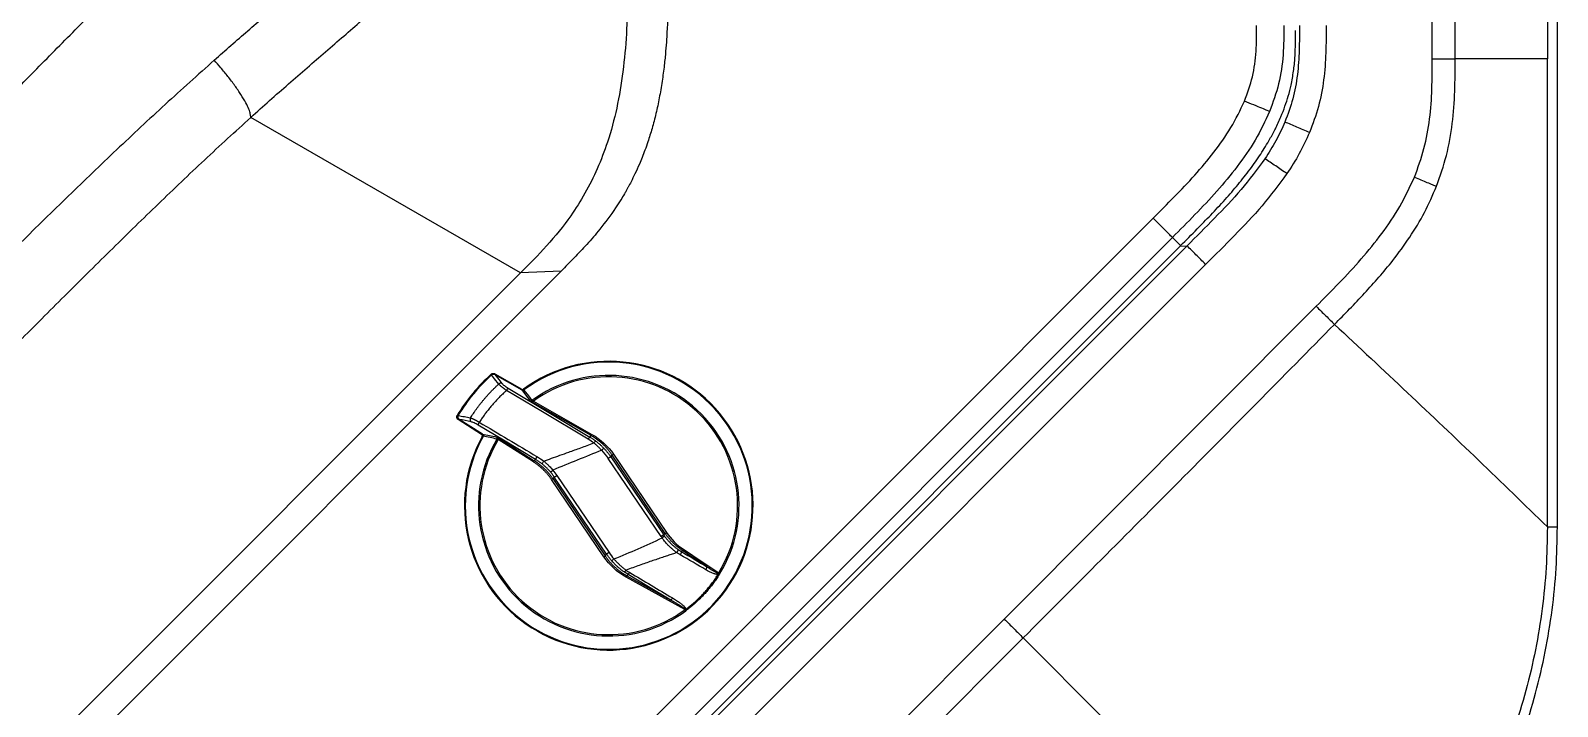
# Model space of a CAD drawing. Extents: x 1076 to 1148, y 508 to 635.
# Drawn here: x 1134.07 to 1148.09, y 553.8 to 560 of the extents above; entities that cross this region are included whole.
import ezdxf

# ---------------------------------------------------------------- set-up
doc = ezdxf.new("R2010")
doc.units = 0
doc.header["$MEASUREMENT"] = 0
doc.layers.add('1', color=4, linetype='Continuous')
doc.layers.add('BDIM_CYAN', color=4, linetype='Continuous')

# ---------------------------------------------------------------- blocks, each defined once
blk = doc.blocks.new('1774501 top')
at = {"layer": 'BDIM_CYAN'}
for p, q in [((-39.15, 12.12), (-39.1, 12.11)), ((-38.6, 12.75), (-31.3, 12.9)), ((-31.21, 12.76), (-38.46, 12.6)), ((-38.46, 12.61), (-31.21, 12.76)), ((-38.46, 12.61), (-38.46, 12.6)), ((-31.21, 12.76), (-31.21, 12.76)), ((-30.84, 12.97), (-30.88, 12.99)), ((-27.57, 11.92), (-11.9, 12.25)), ((-27.56, 11.56), (-27.57, 11.92)), ((-11.9, 11.9), (-27.56, 11.56)), ((-11.99, 11.46), (-11.9, 11.9)), ((-11.9, 11.9), (-11.9, 12.25)), ((-7.86, 10.89), (-8.04, 10.23)), ((-5.34, 10.51), (-5.19, 10.84)), ((-5.19, 10.84), (14.75, 1.54)), ((-5.45, 10.01), (-5.74, 9.39)), ((14.18, 0.1), (-5.74, 9.39)), ((-5.45, 10.01), (-5.34, 10.51)), ((-5.45, 10.01), (14.48, 0.73)), ((14.6, 1.22), (-5.34, 10.51)), ((-40.98, 0.05), (-40.93, 0.05)), ((-30.04, 0), (-30.03, 0.35)), ((-30.03, 0.35), (-20.28, 0.09)), ((-20.29, -0.27), (-20.28, 0.09)), ((-20.18, 0.48), (-20.28, 0.09)), ((-15.67, -0.25), (-15.45, 0.4)), ((14.48, 0.73), (14.18, 0.1)), ((14.48, 0.73), (14.6, 1.22)), ((14.8, 0.58), (14.52, -0.05)), ((14.6, 1.22), (14.75, 1.54)), ((20.11, -0.15), (20.13, 0.2)), ((-33.96, -0.96), (-40.44, -0.78)), ((-40.26, -0.64), (-33.83, -0.81)), ((-40.26, -0.64), (-40.26, -0.65)), ((-33.83, -0.82), (-40.26, -0.65)), ((-33.83, -0.81), (-33.83, -0.82)), ((-33.44, -1.17), (-33.48, -1.17)), ((-20.29, -0.27), (-30.04, 0)), ((-14.59, -1.61), (-14.44, -1.29)), ((5.11, -10.8), (-14.59, -1.61)), ((-14.32, -0.8), (-14.44, -1.29)), ((-14.44, -1.29), (5.26, -10.48)), ((-14.32, -0.8), (-14.03, -0.17)), ((5.36, -9.97), (-14.32, -0.8)), ((-14.03, -0.17), (5.65, -9.35)), ((20.03, -0.48), (20.11, -0.15)), ((30.36, -0.29), (30.03, -0.29)), ((30.1, -0.66), (30.33, -0.67)), ((5.11, -10.8), (5.26, -10.48)), ((5.26, -10.48), (5.36, -9.97)), ((5.65, -9.35), (5.36, -9.97)), ((7.39, -10.03), (7.19, -10.68)), ((12.08, -11.46), (11.99, -11.85)), ((11.99, -11.85), (23.67, -11.46)), ((12.01, -12.2), (11.99, -11.85)), ((27.67, -11.68), (12.01, -12.2)), ((27.67, -11.68), (27.97, -11.81))]:
    blk.add_line(p, q, dxfattribs=at)
at = {"layer": 'BDIM_CYAN', "flags": 128}
for points in [[(-39.15, 12.12), (-39.2, 12.2), (-39.25, 12.26)], [(-36.58, 11.15), (-37.99, 11.69), (-39.1, 12.12)], [(-38.6, 12.75), (-38.54, 12.67), (-38.49, 12.61)], [(-38.46, 12.6), (-37.07, 12.07), (-35.98, 11.66)], [(-12.06, 10.83), (-24.48, 10.82), (-34.24, 10.81)], [(-34.17, 11.46), (-21.75, 11.46), (-11.99, 11.46)], [(-31.21, 12.76), (-31.26, 12.84), (-31.3, 12.9)], [(-28.25, 11.62), (-29.9, 12.26), (-31.2, 12.76)], [(-30.98, 13.12), (-30.92, 13.04), (-30.88, 12.99)], [(-30.85, 12.96), (-29.23, 12.34), (-27.95, 11.85)], [(-41.12, -0.08), (-41.04, -0.01), (-40.98, 0.05)], [(-20.18, 0.48), (-28.93, 0.49), (-35.8, 0.49)], [(20.13, 0.2), (25.68, -0.07), (30.03, -0.29)], [(-40.3, -0.65), (-40.38, -0.72), (-40.44, -0.78)], [(-33.96, -0.96), (-33.89, -0.88), (-33.83, -0.82)], [(-33.48, -1.17), (-33.56, -1.24), (-33.61, -1.3)], [(26.96, -0.49), (23.12, -0.3), (20.11, -0.15)], [(23.67, -11.46), (17.18, -11.46), (12.08, -11.46)], [(27.84, -11.41), (27.88, -11.42), (27.91, -11.44), (27.95, -11.45), (27.98, -11.47), (28.01, -11.48), (28.03, -11.49), (28.06, -11.5), (28.07, -11.5)]]:
    blk.add_lwpolyline(points, dxfattribs=at)
at = {"layer": 'BDIM_CYAN'}
for centre, radius, start, end in [((0, 0), 33.64, 182.2173, 157.0458), ((0, 0), 33.5, 182.0017, 157.1948), ((0, 0), 33.46, 182.0017, 157.1948), ((0, 0), 30.36, 359.4552, 157.0287), ((0, 0), 30.04, 359.4552, 156.6235), ((0, 0), 41.12, 162.6593, 180.1147), ((0, 0), 40.98, 162.7985, 179.9266), ((0, 0), 40.93, 162.7985, 179.9266), ((-39.06, 12.18), 0.0712, 185.9757, 235.9967), ((-38.48, 12.44), 0.17, 94.5662, 117.2715), ((-35.89, 10.95), 0.711, 97.2351, 163.5819), ((-32.2, 10.92), 2.04, 164.6426, 183.2972), ((-31.22, 12.75), 0.0179, 7.628, 32.3884), ((-30.76, 13.17), 0.225, 234.7682, 246.7159), ((-28.29, 11.98), 0.361, 277.0096, 338.5729), ((-10.12, 10.94), 1.94, 164.3578, 183.0438), ((-8.65, 10.64), 1.84, 156.7804, 176.7487), ((-40.9, -0.04), 0.0783, 113.7384, 164.4839), ((-37.43, 1.03), 0.727, 180.9627, 261.1906), ((-34.1, 1.06), 1.79, 175.4597, 198.4101), ((-30.73, -0.07), 0.372, 2.3107, 81.3383), ((-18.35, 1.07), 1.92, 174.9685, 197.8879), ((-16.62, 0.76), 1.78, 167.8235, 192.3805), ((-40.28, -0.49), 0.152, 241.5589, 264.7685), ((-33.83, -0.81), 0.0141, 307.3889, 343.301), ((-33.43, -1.21), 0.0771, 97.0905, 135.3962), ((0, 0), 30.36, 180.1062, 337.1155), ((0, 0), 30.04, 180.0029, 337.1155), ((18.03, -1), 1.21, 347.8874, 26.8875), ((18.95, -1.08), 1.24, 351.4291, 29.427), ((25.97, -1.07), 1.14, 352.6551, 30.4681), ((29.95, -1.15), 0.764, 59.1347, 84.6235), ((9.96, -10.82), 1.2, 330.2741, 359.7863), ((10.95, -10.95), 1.23, 335.5553, 3.9273), ((22.49, -10.93), 1.3, 335.9843, 4.3585), ((27.95, -10.89), 0.716, 253.5997, 277.6152)]:
    blk.add_arc(centre, radius, start, end, dxfattribs=at)
for points, knots in [([(-39.25, 12.26), (-39.24, 12.28), (-39.22, 12.32), (-39.19, 12.39), (-39.15, 12.46), (-39.09, 12.54), (-39, 12.61), (-38.91, 12.67), (-38.81, 12.71), (-38.71, 12.74), (-38.63, 12.74), (-38.6, 12.75)], [0, 0, 0, 0, 0.082696, 0.165713, 0.249933, 0.373054, 0.499705, 0.622741, 0.749442, 0.873887, 1, 1, 1, 1]), ([(-39.13, 12.17), (-39.12, 12.2), (-39.09, 12.25), (-39.04, 12.34), (-38.94, 12.45), (-38.82, 12.53), (-38.69, 12.58), (-38.58, 12.61), (-38.52, 12.61), (-38.49, 12.61)], [0, 0, 0, 0, 0.089795, 0.222323, 0.399208, 0.602564, 0.770539, 0.902388, 1, 1, 1, 1]), ([(-38.56, 12.59), (-38.57, 12.59), (-38.61, 12.58), (-38.67, 12.56), (-38.74, 12.53), (-38.82, 12.49), (-38.9, 12.43), (-38.98, 12.34), (-39.05, 12.24), (-39.08, 12.16), (-39.1, 12.12)], [0, 0, 0, 0, 0.068157, 0.152496, 0.253933, 0.372843, 0.50886, 0.660625, 0.825589, 1, 1, 1, 1]), ([(-38.46, 12.6), (-38.47, 12.6), (-38.51, 12.6), (-38.54, 12.59), (-38.56, 12.59)], [0, 0, 0, 0, 0.4889799, 1, 1, 1, 1]), ([(-38.16, 1.02), (-38.15, 1.22), (-38.15, 1.62), (-38.12, 2.23), (-38.09, 2.85), (-38.04, 3.48), (-37.98, 4.13), (-37.91, 4.78), (-37.82, 5.45), (-37.72, 6.13), (-37.61, 6.82), (-37.48, 7.52), (-37.33, 8.23), (-37.17, 8.95), (-36.99, 9.68), (-36.79, 10.41), (-36.65, 10.9), (-36.58, 11.15)], [0, 0, 0, 0, 0.058018, 0.117271, 0.17776, 0.239485, 0.302446, 0.366642, 0.432074, 0.498742, 0.566645, 0.635784, 0.706158, 0.777767, 0.85061, 0.924688, 1, 1, 1, 1]), ([(-34.24, 10.81), (-34.3, 10.81), (-34.41, 10.82), (-34.59, 10.83), (-34.76, 10.85), (-34.93, 10.87), (-35.09, 10.88), (-35.25, 10.9), (-35.4, 10.92), (-35.55, 10.94), (-35.69, 10.96), (-35.82, 10.98), (-35.95, 11), (-36.06, 11.03), (-36.17, 11.05), (-36.27, 11.07), (-36.36, 11.09), (-36.44, 11.11), (-36.51, 11.13), (-36.56, 11.14), (-36.58, 11.15)], [0, 0, 0, 0, 0.058307, 0.116749, 0.175238, 0.233684, 0.291995, 0.350081, 0.407848, 0.465208, 0.522074, 0.578364, 0.634, 0.688911, 0.743031, 0.796302, 0.848673, 0.900102, 0.950553, 1, 1, 1, 1]), ([(-35.98, 11.66), (-35.91, 11.63), (-35.8, 11.6), (-35.56, 11.55), (-35.41, 11.53), (-34.94, 11.48), (-34.56, 11.46), (-34.17, 11.46)], [0, 0, 0, 0, 0.25, 0.25, 0.5, 0.5, 1, 1, 1, 1]), ([(-34.24, 10.81), (-34.3, 10.61), (-34.42, 10.22), (-34.59, 9.64), (-34.74, 9.07), (-34.89, 8.5), (-35.02, 7.94), (-35.14, 7.38), (-35.25, 6.83), (-35.36, 6.28), (-35.45, 5.74), (-35.53, 5.21), (-35.6, 4.68), (-35.67, 4.17), (-35.72, 3.65), (-35.77, 3.15), (-35.81, 2.65), (-35.84, 2.16), (-35.87, 1.68), (-35.88, 1.36), (-35.89, 1.2)], [0, 0, 0, 0, 0.062605, 0.124362, 0.185276, 0.24535, 0.304587, 0.36299, 0.420564, 0.477311, 0.533234, 0.588338, 0.642624, 0.696097, 0.748759, 0.800612, 0.851661, 0.901906, 0.951352, 1, 1, 1, 1]), ([(-31.3, 12.9), (-31.28, 12.9), (-31.25, 12.9), (-31.2, 12.92), (-31.15, 12.94), (-31.1, 12.96), (-31.06, 12.99), (-31.03, 13.03), (-31, 13.07), (-30.98, 13.1), (-30.98, 13.12)], [0, 0, 0, 0, 0.125525, 0.248905, 0.372766, 0.499705, 0.62283, 0.749345, 0.874059, 1, 1, 1, 1]), ([(-31.2, 12.76), (-31.2, 12.76), (-31.18, 12.77), (-31.14, 12.77), (-31.09, 12.78), (-31.05, 12.8), (-30.99, 12.84), (-30.93, 12.89), (-30.9, 12.95), (-30.89, 12.98)], [0, 0, 0, 0, 0.062715, 0.146039, 0.251127, 0.434437, 0.501241, 0.765392, 1, 1, 1, 1]), ([(-30.85, 12.96), (-30.85, 12.94), (-30.87, 12.91), (-30.9, 12.87), (-30.95, 12.83), (-31, 12.8), (-31.07, 12.77), (-31.14, 12.76), (-31.18, 12.76), (-31.2, 12.76)], [0, 0, 0, 0, 0.119594, 0.243187, 0.370122, 0.499681, 0.686647, 0.852648, 1, 1, 1, 1]), ([(-28.25, 11.62), (-28.19, 11.6), (-28.09, 11.58), (-27.85, 11.56), (-27.7, 11.56), (-27.56, 11.56)], [0, 0, 0, 0, 0.5, 0.5, 1, 1, 1, 1]), ([(-27.95, 11.85), (-27.95, 11.85), (-27.93, 11.84), (-27.9, 11.84), (-27.86, 11.85), (-27.82, 11.85), (-27.76, 11.86), (-27.7, 11.88), (-27.64, 11.89), (-27.59, 11.91), (-27.57, 11.92)], [0, 0, 0, 0, 0.098369, 0.201938, 0.312223, 0.430466, 0.557665, 0.694601, 0.841887, 1, 1, 1, 1]), ([(-18.36, 1.13), (-17.95, 1.63), (-17.09, 2.66), (-15.78, 4.26), (-14.25, 6.12), (-12.47, 8.3), (-11.17, 9.9), (-10.49, 10.75)], [0, 0, 0, 0, 0.156328, 0.323014, 0.499998, 0.738902, 1, 1, 1, 1]), ([(-11.99, 11.46), (-11.88, 11.46), (-11.66, 11.46), (-11.33, 11.45), (-11, 11.43), (-10.67, 11.4), (-10.45, 11.38), (-10.34, 11.37)], [0, 0, 0, 0, 0.199233, 0.39889, 0.598932, 0.799315, 1, 1, 1, 1]), ([(-5.34, 10.51), (-5.46, 10.57), (-5.7, 10.68), (-6.07, 10.83), (-6.44, 10.97), (-6.81, 11.11), (-7.19, 11.23), (-7.57, 11.35), (-7.96, 11.45), (-8.34, 11.54), (-8.73, 11.62), (-9.13, 11.7), (-9.52, 11.76), (-9.92, 11.81), (-10.31, 11.85), (-10.71, 11.88), (-11.11, 11.89), (-11.5, 11.9), (-11.76, 11.9), (-11.9, 11.9)], [0, 0, 0, 0, 0.058439, 0.117021, 0.175728, 0.23454, 0.293441, 0.352409, 0.411426, 0.470472, 0.529528, 0.588574, 0.647591, 0.706559, 0.76546, 0.824272, 0.882979, 0.941561, 1, 1, 1, 1]), ([(-8.04, 10.23), (-8.15, 10.26), (-8.38, 10.32), (-8.73, 10.41), (-9.08, 10.49), (-9.43, 10.57), (-9.78, 10.63), (-10.14, 10.69), (-10.37, 10.73), (-10.49, 10.75)], [0, 0, 0, 0, 0.142315, 0.284721, 0.427271, 0.570017, 0.713016, 0.856324, 1, 1, 1, 1]), ([(-10.34, 11.37), (-10.22, 11.35), (-9.97, 11.32), (-9.6, 11.27), (-9.24, 11.21), (-8.89, 11.14), (-8.54, 11.06), (-8.19, 10.98), (-7.97, 10.92), (-7.86, 10.89)], [0, 0, 0, 0, 0.1491, 0.2961538, 0.441136, 0.5840258, 0.7248068, 0.8634672, 1, 1, 1, 1]), ([(-7.86, 10.89), (-7.74, 10.86), (-7.5, 10.8), (-7.16, 10.69), (-6.81, 10.57), (-6.46, 10.45), (-6.12, 10.31), (-5.78, 10.17), (-5.56, 10.07), (-5.45, 10.01)], [0, 0, 0, 0, 0.141961, 0.284291, 0.426947, 0.569889, 0.713073, 0.856458, 1, 1, 1, 1]), ([(-40.93, 0.03), (-40.93, 0), (-40.92, -0.05), (-40.9, -0.13), (-40.88, -0.21), (-40.84, -0.28), (-40.8, -0.34), (-40.76, -0.4), (-40.71, -0.45), (-40.67, -0.49), (-40.62, -0.52), (-40.57, -0.55), (-40.53, -0.57), (-40.49, -0.59), (-40.45, -0.61), (-40.42, -0.62), (-40.39, -0.62), (-40.37, -0.63), (-40.36, -0.63)], [0, 0, 0, 0, 0.087608, 0.17442, 0.25957, 0.34225, 0.421749, 0.497475, 0.568965, 0.635888, 0.698033, 0.7553, 0.807676, 0.85522, 0.898049, 0.936322, 0.97023, 1, 1, 1, 1]), ([(-38.16, 1.02), (-38.13, 1.02), (-38.08, 1.04), (-37.99, 1.06), (-37.89, 1.07), (-37.79, 1.09), (-37.68, 1.11), (-37.56, 1.12), (-37.44, 1.13), (-37.31, 1.15), (-37.19, 1.16), (-37.05, 1.17), (-36.92, 1.17), (-36.79, 1.18), (-36.65, 1.19), (-36.52, 1.19), (-36.39, 1.2), (-36.26, 1.2), (-36.13, 1.2), (-36.01, 1.2), (-35.93, 1.2), (-35.89, 1.2)], [0, 0, 0, 0, 0.0602202, 0.120167, 0.1797149, 0.2387414, 0.297129, 0.3547662, 0.4115481, 0.4673783, 0.5221684, 0.5758393, 0.6283213, 0.679554, 0.7294861, 0.7780758, 0.8252897, 0.8711028, 0.9154979, 0.9584648, 1, 1, 1, 1]), ([(-35.8, 0.49), (-35.99, 0.49), (-36.17, 0.49), (-36.52, 0.47), (-36.69, 0.46), (-36.99, 0.43), (-37.13, 0.41), (-37.36, 0.36), (-37.46, 0.34), (-37.54, 0.31)], [0, 0, 0, 0, 0.25, 0.25, 0.5, 0.5, 0.75, 0.75, 1, 1, 1, 1]), ([(-30.03, 0.35), (-30.16, 0.36), (-30.3, 0.35), (-30.53, 0.33), (-30.62, 0.32), (-30.68, 0.3)], [0, 0, 0, 0, 0.5, 0.5, 1, 1, 1, 1]), ([(-20.28, 0.09), (-20.14, 0.08), (-19.88, 0.07), (-19.48, 0.04), (-19.07, 0.01), (-18.67, -0.04), (-18.28, -0.1), (-17.88, -0.18), (-17.48, -0.26), (-17.09, -0.35), (-16.7, -0.45), (-16.31, -0.57), (-15.93, -0.69), (-15.55, -0.83), (-15.17, -0.97), (-14.8, -1.13), (-14.56, -1.24), (-14.44, -1.29)], [0, 0, 0, 0, 0.066325, 0.132795, 0.199389, 0.266086, 0.332861, 0.399694, 0.466561, 0.533439, 0.600306, 0.667139, 0.733914, 0.800611, 0.867205, 0.933675, 1, 1, 1, 1]), ([(-18.36, 0.38), (-18.48, 0.39), (-18.72, 0.42), (-19.08, 0.45), (-19.45, 0.47), (-19.81, 0.48), (-20.06, 0.48), (-20.18, 0.48)], [0, 0, 0, 0, 0.197733, 0.39666, 0.596722, 0.797857, 1, 1, 1, 1]), ([(-18.36, 1.13), (-18.26, 1.12), (-18.06, 1.09), (-17.77, 1.04), (-17.47, 0.98), (-17.18, 0.92), (-16.82, 0.83), (-16.4, 0.72), (-15.91, 0.57), (-15.6, 0.46), (-15.45, 0.4)], [0, 0, 0, 0, 0.100834, 0.201198, 0.301148, 0.400741, 0.500033, 0.670111, 0.83665, 1, 1, 1, 1]), ([(-15.67, -0.25), (-15.77, -0.21), (-15.96, -0.15), (-16.24, -0.06), (-16.53, 0.02), (-16.83, 0.1), (-17.13, 0.17), (-17.43, 0.23), (-17.74, 0.29), (-18.05, 0.34), (-18.25, 0.36), (-18.36, 0.38)], [0, 0, 0, 0, 0.1069707, 0.2148821, 0.3237787, 0.4337023, 0.5446919, 0.6567841, 0.7700124, 0.8844081, 1, 1, 1, 1]), ([(20.11, -0.15), (19.98, -0.14), (19.73, -0.13), (19.35, -0.09), (18.97, -0.05), (18.6, 0), (18.22, 0.07), (17.85, 0.14), (17.47, 0.22), (17.1, 0.31), (16.73, 0.41), (16.37, 0.53), (16.01, 0.65), (15.65, 0.77), (15.29, 0.91), (14.94, 1.06), (14.71, 1.17), (14.6, 1.22)], [0, 0, 0, 0, 0.066361, 0.132852, 0.199454, 0.266147, 0.332911, 0.399726, 0.466572, 0.533428, 0.600274, 0.667089, 0.733853, 0.800546, 0.867148, 0.933639, 1, 1, 1, 1]), ([(14.8, 0.58), (14.89, 0.54), (15.08, 0.46), (15.37, 0.35), (15.66, 0.24), (15.96, 0.14), (16.26, 0.05), (16.56, -0.04), (16.87, -0.12), (17.18, -0.19), (17.49, -0.25), (17.81, -0.31), (18.13, -0.36), (18.46, -0.39), (18.78, -0.43), (19, -0.44), (19.11, -0.45)], [0, 0, 0, 0, 0.067697, 0.135839, 0.204463, 0.273603, 0.343294, 0.413566, 0.48445, 0.555975, 0.628167, 0.701053, 0.774657, 0.849002, 0.924109, 1, 1, 1, 1]), ([(-40.44, -0.78), (-40.46, -0.78), (-40.5, -0.78), (-40.57, -0.76), (-40.64, -0.75), (-40.72, -0.71), (-40.82, -0.66), (-40.92, -0.57), (-41.01, -0.47), (-41.07, -0.35), (-41.11, -0.22), (-41.11, -0.13), (-41.12, -0.08)], [0, 0, 0, 0, 0.062779, 0.124971, 0.187161, 0.249935, 0.37479, 0.499659, 0.62446, 0.749429, 0.874715, 1, 1, 1, 1]), ([(-40.3, -0.65), (-40.32, -0.64), (-40.36, -0.64), (-40.44, -0.63), (-40.54, -0.6), (-40.65, -0.55), (-40.78, -0.45), (-40.88, -0.32), (-40.95, -0.16), (-40.97, -0.06), (-40.98, -0.02)], [0, 0, 0, 0, 0.0598211, 0.1385587, 0.2378161, 0.3586992, 0.50112, 0.6980622, 0.8648498, 1, 1, 1, 1]), ([(-40.36, -0.63), (-40.34, -0.63), (-40.31, -0.63), (-40.28, -0.64), (-40.26, -0.64)], [0, 0, 0, 0, 0.510222, 1, 1, 1, 1]), ([(-33.61, -1.3), (-33.62, -1.29), (-33.62, -1.26), (-33.63, -1.21), (-33.65, -1.14), (-33.71, -1.05), (-33.81, -0.99), (-33.9, -0.96), (-33.94, -0.96), (-33.96, -0.96)], [0, 0, 0, 0, 0.083147, 0.166187, 0.250422, 0.499594, 0.748807, 0.873864, 1, 1, 1, 1]), ([(-33.48, -1.16), (-33.49, -1.14), (-33.49, -1.11), (-33.51, -1.06), (-33.53, -1.01), (-33.56, -0.96), (-33.59, -0.92), (-33.64, -0.88), (-33.7, -0.85), (-33.77, -0.83), (-33.81, -0.82), (-33.83, -0.82)], [0, 0, 0, 0, 0.0949373, 0.1929193, 0.2935634, 0.3962805, 0.5003565, 0.607606, 0.7502274, 0.9073009, 1, 1, 1, 1]), ([(-33.82, -0.81), (-33.8, -0.82), (-33.76, -0.82), (-33.69, -0.83), (-33.63, -0.85), (-33.57, -0.89), (-33.51, -0.94), (-33.47, -1), (-33.45, -1.06), (-33.44, -1.11), (-33.44, -1.13)], [0, 0, 0, 0, 0.121723, 0.244083, 0.368103, 0.494103, 0.621616, 0.749489, 0.876154, 1, 1, 1, 1]), ([(-30.04, 0), (-30.05, 0), (-30.09, 0), (-30.14, 0), (-30.2, -0.01), (-30.25, -0.01), (-30.29, -0.02), (-30.33, -0.04), (-30.35, -0.05), (-30.36, -0.06)], [0, 0, 0, 0, 0.12981, 0.263359, 0.401045, 0.543231, 0.690254, 0.842418, 1, 1, 1, 1]), ([(-14.59, -1.61), (-14.7, -1.56), (-14.92, -1.46), (-15.26, -1.32), (-15.61, -1.18), (-15.95, -1.06), (-16.3, -0.94), (-16.65, -0.83), (-17.01, -0.74), (-17.49, -0.62), (-18.09, -0.49), (-18.82, -0.38), (-19.55, -0.3), (-20.04, -0.28), (-20.29, -0.27)], [0, 0, 0, 0, 0.0626358, 0.1251517, 0.1875885, 0.2499871, 0.3123885, 0.374834, 0.4373642, 0.5000201, 0.6251619, 0.749987, 0.8748237, 1, 1, 1, 1]), ([(-14.32, -0.8), (-14.43, -0.75), (-14.65, -0.65), (-14.99, -0.5), (-15.33, -0.37), (-15.56, -0.29), (-15.67, -0.25)], [0, 0, 0, 0, 0.2507275, 0.5010188, 0.7508005, 1, 1, 1, 1]), ([(19.22, -1.25), (18.98, -1.52), (18.48, -2.1), (17.72, -2.98), (16.91, -3.93), (16.05, -4.94), (15.15, -6), (14.21, -7.13), (13.23, -8.31), (12.21, -9.55), (11.51, -10.39), (11.16, -10.83)], [0, 0, 0, 0, 0.087692, 0.181346, 0.280936, 0.386422, 0.497749, 0.614852, 0.737654, 0.866068, 1, 1, 1, 1]), ([(19.22, -1.25), (19.1, -1.24), (18.87, -1.22), (18.53, -1.18), (18.19, -1.13), (17.85, -1.07), (17.51, -1.01), (17.18, -0.94), (16.76, -0.84), (16.25, -0.7), (15.67, -0.51), (15.19, -0.33), (14.86, -0.2), (14.69, -0.13), (14.6, -0.08), (14.55, -0.06), (14.53, -0.05)], [0, 0, 0, 0, 0.072893, 0.145203, 0.216997, 0.288344, 0.35931, 0.429962, 0.500363, 0.625832, 0.749946, 0.874933, 0.937551, 0.9689, 0.984586, 1, 1, 1, 1]), ([(26.96, -0.49), (27.17, -0.49), (27.53, -0.5), (28, -0.51), (28.3, -0.51), (28.58, -0.51), (28.86, -0.5), (29.19, -0.48), (29.47, -0.47), (29.7, -0.44), (29.88, -0.42), (29.98, -0.39), (30.02, -0.38)], [0, 0, 0, 0, 0.206363, 0.358518, 0.456405, 0.499994, 0.624023, 0.731729, 0.82313, 0.898254, 0.957163, 1, 1, 1, 1]), ([(30.1, -0.66), (30.07, -0.68), (30.02, -0.71), (29.94, -0.76), (29.85, -0.8), (29.73, -0.85), (29.58, -0.9), (29.34, -0.97), (29.02, -1.05), (28.53, -1.13), (27.88, -1.2), (27.37, -1.21), (27.1, -1.21)], [0, 0, 0, 0, 0.029063, 0.059481, 0.09135, 0.124753, 0.182207, 0.250045, 0.367903, 0.500344, 0.738488, 1, 1, 1, 1]), ([(27.84, -11.41), (27.9, -11.25), (28.04, -10.91), (28.25, -10.35), (28.49, -9.7), (28.73, -8.95), (28.98, -8.1), (29.23, -7.16), (29.47, -6.11), (29.68, -5.01), (29.85, -3.89), (29.98, -2.79), (30.06, -1.72), (30.09, -1.01), (30.1, -0.66)], [0, 0, 0, 0, 0.045603, 0.099776, 0.16255, 0.233952, 0.313995, 0.402679, 0.499979, 0.60545, 0.708244, 0.808299, 0.905565, 1, 1, 1, 1]), ([(30.33, -0.67), (30.32, -0.85), (30.31, -1.22), (30.29, -1.77), (30.25, -2.33), (30.2, -2.89), (30.14, -3.45), (30.07, -4.01), (29.99, -4.58), (29.9, -5.15), (29.8, -5.73), (29.68, -6.3), (29.55, -6.88), (29.41, -7.45), (29.26, -8.03), (29.09, -8.61), (28.92, -9.19), (28.73, -9.77), (28.52, -10.35), (28.31, -10.93), (28.15, -11.31), (28.07, -11.5)], [0, 0, 0, 0, 0.049327, 0.099022, 0.149083, 0.199513, 0.250309, 0.301473, 0.353004, 0.404903, 0.457168, 0.509801, 0.5628, 0.616167, 0.6699, 0.724, 0.778467, 0.8333, 0.8885, 0.944067, 1, 1, 1, 1]), ([(30.02, -0.38), (30.03, -0.37), (30.03, -0.34), (30.03, -0.3), (30.03, -0.29)], [0, 0, 0, 0, 0.503351, 1, 1, 1, 1]), ([(5.26, -10.48), (5.37, -10.53), (5.61, -10.64), (5.96, -10.78), (6.32, -10.92), (6.68, -11.05), (7.05, -11.17), (7.42, -11.29), (7.79, -11.39), (8.17, -11.48), (8.54, -11.56), (8.92, -11.64), (9.31, -11.7), (9.69, -11.75), (10.07, -11.79), (10.46, -11.83), (10.84, -11.85), (11.23, -11.86), (11.61, -11.86), (11.87, -11.86), (11.99, -11.85)], [0, 0, 0, 0, 0.055168, 0.110472, 0.165895, 0.221421, 0.277033, 0.332714, 0.388447, 0.444215, 0.5, 0.555785, 0.611553, 0.667286, 0.722967, 0.778579, 0.834105, 0.889528, 0.944832, 1, 1, 1, 1]), ([(7.19, -10.68), (7.06, -10.64), (6.82, -10.56), (6.45, -10.43), (6.08, -10.29), (5.72, -10.14), (5.48, -10.03), (5.36, -9.97)], [0, 0, 0, 0, 0.198986, 0.398547, 0.598616, 0.799123, 1, 1, 1, 1]), ([(7.39, -10.03), (7.51, -10.06), (7.73, -10.13), (8.06, -10.23), (8.4, -10.33), (8.74, -10.41), (9.08, -10.49), (9.42, -10.57), (9.77, -10.63), (10.11, -10.69), (10.46, -10.74), (10.81, -10.79), (11.04, -10.81), (11.16, -10.83)], [0, 0, 0, 0, 0.0901771, 0.1804037, 0.2707104, 0.3611288, 0.4516911, 0.5424307, 0.6333813, 0.7245778, 0.8160555, 0.9078505, 1, 1, 1, 1]), ([(11, -11.42), (10.88, -11.41), (10.63, -11.39), (10.26, -11.35), (9.9, -11.3), (9.54, -11.24), (9.18, -11.18), (8.84, -11.11), (8.49, -11.04), (8.16, -10.96), (7.83, -10.87), (7.51, -10.78), (7.29, -10.72), (7.19, -10.68)], [0, 0, 0, 0, 0.097254, 0.193283, 0.288068, 0.381592, 0.473839, 0.564797, 0.654456, 0.742809, 0.829852, 0.915582, 1, 1, 1, 1]), ([(27.75, -11.58), (27.72, -11.57), (27.65, -11.55), (27.54, -11.54), (27.41, -11.52), (27.24, -11.51), (27.05, -11.49), (26.84, -11.48), (26.59, -11.47), (26.32, -11.46), (26.03, -11.45), (25.57, -11.44), (24.78, -11.44), (24.1, -11.45), (23.67, -11.46)], [0, 0, 0, 0, 0.0211, 0.048554, 0.082413, 0.122702, 0.169437, 0.222626, 0.282275, 0.348388, 0.420967, 0.500015, 0.687007, 1, 1, 1, 1]), ([(23.78, -10.83), (23.97, -10.84), (24.33, -10.84), (24.86, -10.85), (25.36, -10.88), (25.81, -10.92), (26.2, -10.96), (26.54, -11.01), (26.84, -11.06), (27.1, -11.11), (27.34, -11.18), (27.54, -11.25), (27.7, -11.32), (27.8, -11.38), (27.84, -11.41)], [0, 0, 0, 0, 0.134768, 0.262856, 0.384421, 0.499614, 0.588796, 0.670119, 0.743663, 0.809528, 0.867846, 0.918809, 0.962704, 1, 1, 1, 1]), ([(27.67, -11.68), (27.69, -11.66), (27.71, -11.63), (27.74, -11.59), (27.75, -11.58)], [0, 0, 0, 0, 0.534584, 1, 1, 1, 1]), ([(27.75, -11.58), (27.75, -11.56), (27.77, -11.53), (27.79, -11.49), (27.82, -11.45), (27.83, -11.42), (27.84, -11.41)], [0, 0, 0, 0, 0.250438, 0.501172, 0.749328, 1, 1, 1, 1])]:
    blk.add_open_spline(points, degree=3, knots=knots, dxfattribs=at)
for points in [[(-39.15, 12.12), (-39.14, 12.14), (-39.14, 12.16), (-39.13, 12.17)], [(-39.1, 12.12), (-39.1, 12.12), (-39.1, 12.11), (-39.1, 12.11)], [(-38.49, 12.61), (-38.48, 12.61), (-38.47, 12.61), (-38.46, 12.61)], [(-31.2, 12.76), (-31.2, 12.76), (-31.2, 12.76), (-31.21, 12.76)], [(-31.21, 12.76), (-31.21, 12.76), (-31.2, 12.76), (-31.2, 12.76)], [(-30.89, 12.98), (-30.89, 12.98), (-30.88, 12.98), (-30.88, 12.99)], [(-30.84, 12.97), (-30.84, 12.97), (-30.84, 12.96), (-30.85, 12.96)], [(-10.49, 10.75), (-11.01, 10.8), (-11.53, 10.83), (-12.06, 10.83)], [(-11.9, 12.25), (-9.59, 12.3), (-7.29, 11.81), (-5.19, 10.84)], [(-8.04, 10.23), (-10.53, 6.97), (-13.01, 3.7), (-15.45, 0.4)], [(-5.74, 9.39), (-6.48, 9.74), (-7.25, 10.02), (-8.04, 10.23)], [(-40.98, -0.02), (-40.98, 0), (-40.98, 0.03), (-40.98, 0.05)], [(-40.93, 0.03), (-40.01, 0.36), (-39.09, 0.69), (-38.16, 1.02)], [(-40.93, 0.05), (-40.93, 0.05), (-40.93, 0.04), (-40.93, 0.03)], [(-37.54, 0.31), (-38.45, -0.01), (-39.36, -0.32), (-40.26, -0.64)], [(-35.89, 1.2), (-30.68, 1.22), (-25.47, 1.23), (-20.27, 1.24)], [(-33.82, -0.81), (-32.78, -0.44), (-31.73, -0.07), (-30.68, 0.3)], [(-20.27, 1.24), (-19.63, 1.25), (-18.99, 1.21), (-18.36, 1.13)], [(-15.45, 0.4), (-14.96, 0.23), (-14.49, 0.04), (-14.03, -0.17)], [(14.52, -0.05), (14.41, 0), (14.3, 0.05), (14.18, 0.1)], [(14.48, 0.73), (14.58, 0.68), (14.69, 0.63), (14.8, 0.58)], [(14.75, 1.54), (16.44, 0.75), (18.26, 0.3), (20.13, 0.2)], [(-40.26, -0.65), (-40.28, -0.65), (-40.29, -0.65), (-40.3, -0.65)], [(-33.83, -0.81), (-33.83, -0.81), (-33.82, -0.81), (-33.82, -0.81)], [(-33.83, -0.82), (-33.83, -0.82), (-33.83, -0.82), (-33.83, -0.82)], [(-33.48, -1.17), (-33.48, -1.17), (-33.48, -1.16), (-33.48, -1.16)], [(-30.36, -0.06), (-31.39, -0.41), (-32.42, -0.77), (-33.44, -1.13)], [(-33.44, -1.13), (-33.44, -1.15), (-33.44, -1.16), (-33.44, -1.17)], [(7.39, -10.03), (9.85, -6.76), (12.27, -3.46), (14.52, -0.05)], [(19.11, -0.45), (19.42, -0.47), (19.72, -0.48), (20.03, -0.48)], [(20.18, -1.27), (19.85, -1.27), (19.53, -1.27), (19.22, -1.25)], [(20.03, -0.48), (22.34, -0.48), (24.65, -0.48), (26.96, -0.49)], [(27.1, -1.21), (24.79, -1.23), (22.49, -1.25), (20.18, -1.27)], [(30.02, -0.38), (30.05, -0.46), (30.07, -0.56), (30.1, -0.66)], [(30.33, -0.67), (30.33, -0.61), (30.33, -0.55), (30.34, -0.49)], [(30.36, -0.29), (30.36, -0.36), (30.35, -0.43), (30.34, -0.49)], [(5.65, -9.35), (6.22, -9.61), (6.8, -9.84), (7.39, -10.03)], [(12.01, -12.2), (9.63, -12.28), (7.26, -11.8), (5.11, -10.8)], [(12.08, -11.46), (11.72, -11.46), (11.36, -11.44), (11, -11.42)], [(11.16, -10.83), (11.5, -10.85), (11.84, -10.86), (12.18, -10.86)], [(12.18, -10.86), (16.05, -10.85), (19.92, -10.84), (23.78, -10.83)], [(28.04, -11.6), (28.02, -11.67), (28, -11.74), (27.97, -11.81)], [(28.04, -11.6), (28.05, -11.57), (28.06, -11.54), (28.07, -11.5)]]:
    blk.add_open_spline(points, degree=3, dxfattribs=at)
blk = doc.blocks.new('2026 TX')
at = {"layer": '1', "color": 4}
for p, q in [((72.324, 35.655), (72.324, 66.402)), ((72.232, 60.595), (72.232, 39.95)), ((72.232, 35.655), (72.232, 39.95))]:
    blk.add_line(p, q, dxfattribs=at)
at = {"layer": '1', "color": 3}
for p, q in [((71.175, 39.95), (71.175, 60.595)), ((71.385, 39.95), (71.385, 60.595)), ((62.808, 37.987), (60.331, 39.412)), ((55.642, 25.516), (68.614, 38.487)), ((68.79, 38.311), (55.819, 25.339)), ((68.79, 38.311), (68.865, 38.236)), ((55.898, 25.268), (68.861, 38.232)), ((68.925, 38.234), (55.927, 25.237)), ((68.861, 38.232), (68.865, 38.236)), ((68.861, 38.232), (68.925, 38.234)), ((53.105, 28.284), (62.808, 37.987)), ((63.179, 38.002), (53.276, 28.099)), ((69.095, 38.064), (56.098, 25.066)), ((63.179, 38.002), (62.808, 37.987)), ((67.247, 34.81), (70.11, 37.679)), ((72.232, 35.655), (72.324, 35.655)), ((56.594, 24.157), (67.247, 34.81)), ((56.768, 23.984), (67.42, 34.637)), ((68.159, 33.898), (67.42, 34.637))]:
    blk.add_line(p, q, dxfattribs=at)
for points, knots in [([(57.217, 39.536), (57.349, 39.668), (57.613, 39.932), (58.009, 40.328), (58.406, 40.722), (58.804, 41.114), (59.069, 41.371), (59.201, 41.499)], [0, 0, 0, 0, 0.200013, 0.400031, 0.600037, 0.800024, 1, 1, 1, 1]), ([(59.996, 39.937), (60.098, 40.027), (60.303, 40.207), (60.608, 40.469), (60.905, 40.724), (61.194, 40.972), (61.374, 41.131), (61.464, 41.21)], [0, 0, 0, 0, 0.200011, 0.400027, 0.600028, 0.800011, 1, 1, 1, 1]), ([(57.634, 39.118), (57.76, 39.245), (58.013, 39.499), (58.39, 39.882), (58.767, 40.263), (59.145, 40.643), (59.396, 40.891), (59.521, 41.015)], [0, 0, 0, 0, 0.200017, 0.40003, 0.600036, 0.800027, 1, 1, 1, 1]), ([(63.793, 40.899), (63.793, 40.778), (63.793, 40.537), (63.782, 40.181), (63.751, 39.834), (63.696, 39.501), (63.616, 39.203), (63.516, 38.942), (63.403, 38.716), (63.251, 38.476), (63.053, 38.232), (62.889, 38.068), (62.808, 37.987)], [0, 0, 0, 0, 0.11433, 0.226421, 0.335807, 0.441815, 0.543884, 0.625773, 0.704861, 0.781437, 0.892427, 1, 1, 1, 1]), ([(64.163, 40.861), (64.163, 40.834), (64.163, 40.782), (64.163, 40.704), (64.163, 40.63), (64.162, 40.565), (64.161, 40.499), (64.16, 40.426), (64.158, 40.354), (64.156, 40.286), (64.152, 40.215), (64.147, 40.123), (64.139, 40.013), (64.126, 39.884), (64.107, 39.741), (64.082, 39.593), (64.051, 39.449), (64.016, 39.314), (63.981, 39.202), (63.95, 39.114), (63.924, 39.047), (63.894, 38.973), (63.86, 38.899), (63.825, 38.829), (63.8, 38.782), (63.785, 38.754), (63.773, 38.732), (63.755, 38.701), (63.723, 38.648), (63.652, 38.538), (63.549, 38.4), (63.419, 38.249), (63.299, 38.122), (63.219, 38.042), (63.179, 38.002)], [0, 0, 0, 0, 0.025024, 0.049946, 0.074769, 0.095933, 0.112084, 0.138029, 0.165703, 0.181063, 0.203601, 0.233635, 0.268921, 0.309309, 0.35724, 0.406727, 0.453203, 0.498611, 0.539707, 0.565182, 0.588217, 0.608873, 0.640959, 0.666245, 0.683883, 0.692225, 0.69673, 0.707217, 0.727163, 0.755155, 0.832597, 0.891831, 0.945648, 1, 1, 1, 1]), ([(60.331, 39.412), (60.446, 39.515), (60.677, 39.721), (61.019, 40.016), (61.351, 40.302), (61.558, 40.482), (61.661, 40.572)], [0, 0, 0, 0, 0.2500221, 0.5000411, 0.7500217, 1, 1, 1, 1]), ([(69.452, 39.562), (69.479, 39.636), (69.532, 39.783), (69.563, 40.018), (69.563, 40.175), (69.563, 40.254)], [0, 0, 0, 0, 0.333228, 0.666465, 1, 1, 1, 1]), ([(69.813, 40.254), (69.813, 40.164), (69.812, 39.986), (69.774, 39.719), (69.713, 39.55), (69.682, 39.466)], [0, 0, 0, 0, 0.33351, 0.666759, 1, 1, 1, 1]), ([(69.956, 40.255), (69.956, 40.18), (69.956, 40.03), (69.941, 39.804), (69.902, 39.581), (69.849, 39.44), (69.823, 39.369)], [0, 0, 0, 0, 0.250082, 0.500173, 0.750066, 1, 1, 1, 1]), ([(70.201, 40.255), (70.201, 40.172), (70.201, 40.005), (70.183, 39.756), (70.137, 39.509), (70.078, 39.352), (70.049, 39.274)], [0, 0, 0, 0, 0.250088, 0.500145, 0.750062, 1, 1, 1, 1]), ([(68.865, 38.236), (68.916, 38.286), (69.009, 38.379), (69.146, 38.52), (69.272, 38.655), (69.393, 38.795), (69.503, 38.933), (69.601, 39.073), (69.677, 39.198), (69.739, 39.312), (69.785, 39.412), (69.824, 39.513), (69.855, 39.609), (69.877, 39.695), (69.892, 39.771), (69.902, 39.835), (69.91, 39.898), (69.915, 39.96), (69.918, 40.024), (69.92, 40.087), (69.921, 40.149), (69.921, 40.189), (69.921, 40.209)], [0, 0, 0, 0, 0.093125, 0.169998, 0.254314, 0.332432, 0.409116, 0.482764, 0.55284, 0.598969, 0.651035, 0.695614, 0.738001, 0.782077, 0.810455, 0.838396, 0.865958, 0.893193, 0.918841, 0.948986, 0.973881, 1, 1, 1, 1]), ([(71.012, 38.863), (71.043, 38.95), (71.107, 39.124), (71.156, 39.397), (71.175, 39.673), (71.175, 39.858), (71.175, 39.95)], [0, 0, 0, 0, 0.249935, 0.499849, 0.749919, 1, 1, 1, 1]), ([(71.175, 39.95), (71.198, 39.95), (71.242, 39.95), (71.302, 39.95), (71.353, 39.95), (71.374, 39.95), (71.385, 39.95)], [0, 0, 0, 0, 0.252469, 0.5, 0.747531, 1, 1, 1, 1]), ([(71.214, 38.78), (71.247, 38.873), (71.313, 39.061), (71.364, 39.355), (71.385, 39.652), (71.385, 39.851), (71.385, 39.95)], [0, 0, 0, 0, 0.2499359, 0.4998711, 0.749922, 1, 1, 1, 1]), ([(72.232, 39.95), (72.101, 39.95), (71.838, 39.95), (71.536, 39.95), (71.385, 39.95)], [0, 0, 0, 0, 0.500023, 1, 1, 1, 1]), ([(59.996, 39.937), (59.846, 39.802), (59.545, 39.533), (59.099, 39.116), (58.657, 38.692), (58.219, 38.264), (57.93, 37.975), (57.785, 37.831)], [0, 0, 0, 0, 0.199971, 0.399967, 0.599971, 0.799981, 1, 1, 1, 1]), ([(60.331, 39.412), (60.33, 39.422), (60.328, 39.443), (60.315, 39.487), (60.287, 39.546), (60.243, 39.619), (60.187, 39.701), (60.124, 39.785), (60.059, 39.864), (60.016, 39.914), (59.996, 39.937)], [0, 0, 0, 0, 0.1059602, 0.2285825, 0.361691, 0.4999319, 0.6381994, 0.771366, 0.8940316, 1, 1, 1, 1]), ([(68.614, 38.487), (68.678, 38.552), (68.808, 38.681), (68.997, 38.88), (69.173, 39.09), (69.334, 39.314), (69.413, 39.479), (69.452, 39.562)], [0, 0, 0, 0, 0.200089, 0.400125, 0.60015, 0.800147, 1, 1, 1, 1]), ([(69.682, 39.466), (69.678, 39.468), (69.668, 39.472), (69.614, 39.495), (69.54, 39.525), (69.481, 39.55), (69.452, 39.562)], [0, 0, 0, 0, 0.2521762, 0.5, 0.7478238, 1, 1, 1, 1]), ([(58.232, 37.384), (58.37, 37.522), (58.646, 37.798), (59.063, 38.211), (59.482, 38.619), (59.905, 39.023), (60.189, 39.282), (60.331, 39.412)], [0, 0, 0, 0, 0.200021, 0.400029, 0.600033, 0.800032, 1, 1, 1, 1]), ([(69.682, 39.466), (69.641, 39.378), (69.557, 39.2), (69.388, 38.959), (69.2, 38.732), (68.998, 38.519), (68.86, 38.38), (68.79, 38.311)], [0, 0, 0, 0, 0.199881, 0.399859, 0.599882, 0.799929, 1, 1, 1, 1]), ([(69.823, 39.369), (69.797, 39.311), (69.744, 39.194), (69.674, 39.087), (69.64, 39.033)], [0, 0, 0, 0, 0.499962, 1, 1, 1, 1]), ([(70.049, 39.274), (70.019, 39.208), (69.959, 39.077), (69.881, 38.957), (69.841, 38.896)], [0, 0, 0, 0, 0.499966, 1, 1, 1, 1]), ([(69.64, 39.033), (69.569, 38.937), (69.427, 38.745), (69.178, 38.487), (69.009, 38.318), (68.925, 38.234)], [0, 0, 0, 0, 0.3332229, 0.6665847, 1, 1, 1, 1]), ([(69.841, 38.896), (69.767, 38.796), (69.619, 38.596), (69.36, 38.327), (69.184, 38.151), (69.095, 38.064)], [0, 0, 0, 0, 0.333229, 0.666588, 1, 1, 1, 1]), ([(70.11, 37.679), (70.18, 37.75), (70.321, 37.892), (70.526, 38.111), (70.715, 38.343), (70.885, 38.591), (70.969, 38.773), (71.012, 38.863)], [0, 0, 0, 0, 0.200045, 0.400112, 0.60014, 0.800086, 1, 1, 1, 1]), ([(71.012, 38.863), (71.032, 38.855), (71.072, 38.838), (71.128, 38.815), (71.178, 38.795), (71.202, 38.785), (71.214, 38.78)], [0, 0, 0, 0, 0.251897, 0.5, 0.748103, 1, 1, 1, 1]), ([(70.278, 37.513), (70.371, 37.607), (70.556, 37.796), (70.789, 38.061), (70.971, 38.311), (71.109, 38.537), (71.179, 38.699), (71.214, 38.78)], [0, 0, 0, 0, 0.250037, 0.500077, 0.666736, 0.833363, 1, 1, 1, 1]), ([(68.79, 38.311), (68.787, 38.314), (68.779, 38.322), (68.738, 38.363), (68.681, 38.42), (68.636, 38.465), (68.614, 38.487)], [0, 0, 0, 0, 0.252186, 0.5, 0.747814, 1, 1, 1, 1]), ([(67.42, 34.637), (67.898, 35.115), (68.853, 36.071), (69.803, 37.032), (70.278, 37.513)], [0, 0, 0, 0, 0.500001, 1, 1, 1, 1]), ([(70.278, 37.513), (70.503, 37.303), (70.951, 36.885), (71.603, 36.266), (72.022, 35.859), (72.232, 35.655)], [0, 0, 0, 0, 0.333357, 0.666617, 1, 1, 1, 1])]:
    blk.add_open_spline(points, degree=3, knots=knots, dxfattribs=at)
for points in [[(70.049, 39.274), (70.01, 39.29), (69.932, 39.323), (69.86, 39.354), (69.823, 39.369)], [(69.841, 38.896), (69.806, 38.92), (69.737, 38.967), (69.672, 39.011), (69.64, 39.033)], [(69.095, 38.064), (69.065, 38.094), (69.005, 38.154), (68.952, 38.207), (68.925, 38.234)], [(70.11, 37.679), (70.14, 37.649), (70.201, 37.589), (70.253, 37.538), (70.278, 37.513)], [(67.247, 34.81), (67.277, 34.781), (67.336, 34.721), (67.392, 34.665), (67.42, 34.637)]]:
    blk.add_open_spline(points, degree=3, dxfattribs=at)
at = {"layer": '1', "color": 4}
for points, knots in [([(72.232, 35.655), (72.23, 35.531), (72.225, 35.28), (72.188, 34.904), (72.126, 34.527), (72.039, 34.154), (71.927, 33.785), (71.781, 33.401), (71.596, 33.005), (71.368, 32.603), (71.111, 32.223), (70.831, 31.865), (70.626, 31.643), (70.525, 31.533)], [0, 0, 0, 0, 0.081743, 0.164359, 0.247671, 0.331495, 0.415653, 0.499969, 0.601117, 0.701983, 0.802295, 0.901752, 1, 1, 1, 1]), ([(70.589, 31.468), (70.693, 31.58), (70.9, 31.805), (71.185, 32.169), (71.446, 32.555), (71.678, 32.963), (71.866, 33.365), (72.014, 33.756), (72.128, 34.13), (72.216, 34.51), (72.279, 34.892), (72.317, 35.274), (72.322, 35.529), (72.324, 35.655)], [0, 0, 0, 0, 0.098248, 0.1977054, 0.2980166, 0.398883, 0.5000314, 0.5843475, 0.6685047, 0.7523293, 0.8356409, 0.9182569, 1, 1, 1, 1])]:
    blk.add_open_spline(points, degree=3, knots=knots, dxfattribs=at)
at = {"layer": '1', "color": 3, "xscale": 0.03937008, "yscale": 0.03937008, "zscale": 0.03937008, "rotation": 329.122785295156}
blk.add_blockref('1774501 top', (63.617, 35.85), dxfattribs=at)

msp = doc.modelspace()

# ---------------------------------------------------------------- block references
at = {"layer": '1'}
msp.add_blockref('2026 TX', (1075.762, 519.794), dxfattribs=at)

doc.saveas('drawing.dxf')
